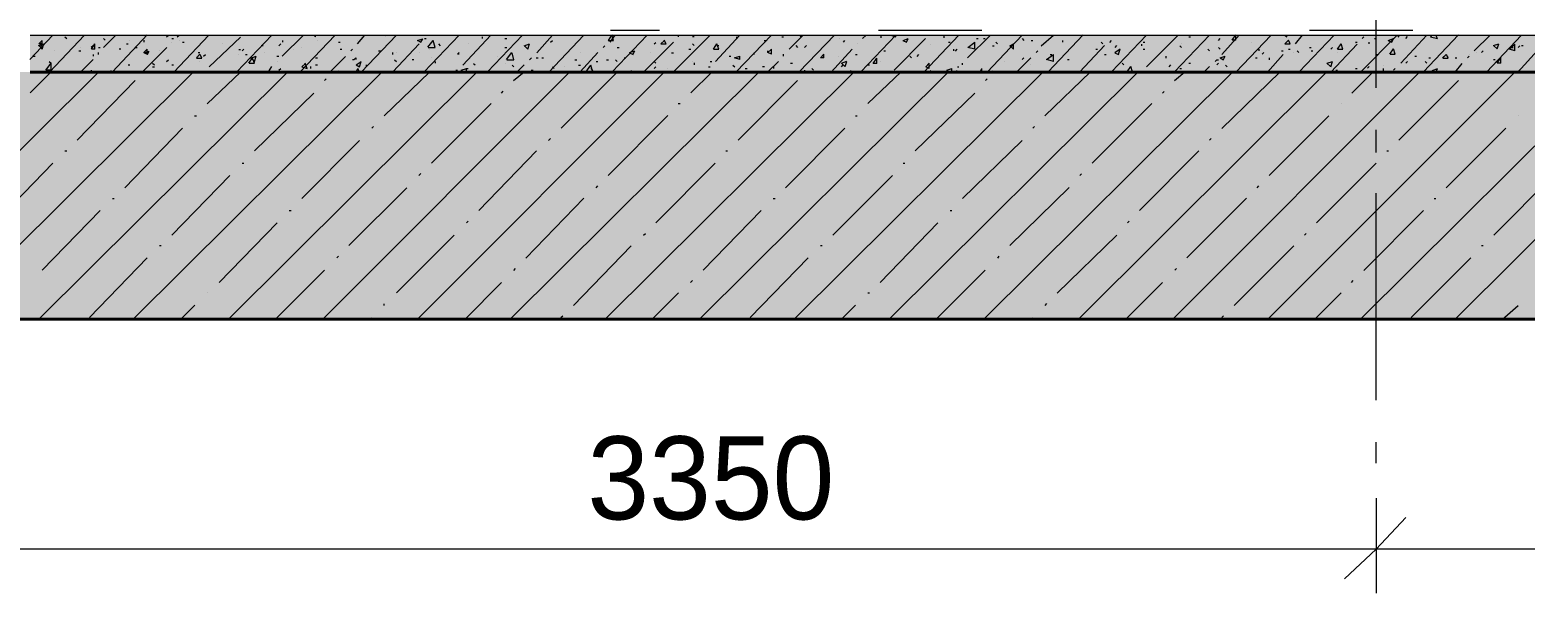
# Model space of a CAD drawing. Header units: millimetres. Extents: x -401725 to 250493, y 305116 to 802890.
# Drawn here: x -375108.935 to -375107.513, y 508964.98 to 508965.515 of the extents above; entities that cross this region are included whole.
import ezdxf

# ---------------------------------------------------------------- set-up
doc = ezdxf.new("R2010")
doc.units = ezdxf.units.MM
doc.layers.add('PDF _Геометрия', color=7, linetype='Continuous', true_color=0x1d1d1d)
doc.layers.add('PDF _Сплошная заливка', color=7, linetype='Continuous', true_color=0xffffff)
doc.layers.add('PDF _Текст', color=7, linetype='Continuous')

msp = doc.modelspace()

# ---------------------------------------------------------------- hatches: boundary and pattern name
at = {"layer": 'PDF _Сплошная заливка', "transparency": 33554559}
h = msp.add_hatch(color=256, dxfattribs=at)
h.paths.add_polyline_path([(-375105.6493, 508965.2415), (-375105.6493, 508965.4755), (-375109.4664, 508965.4755), (-375109.4664, 508965.2415)])
h.paths.add_polyline_path([(-375105.491, 508965.2415), (-375105.491, 508965.4755), (-375105.6293, 508965.4755), (-375105.6293, 508965.2415)])

# ---------------------------------------------------------------- linework, layer by layer
at = {"layer": 'PDF _Геометрия', "color": 7, "lineweight": 9}
for points in [[(-375107.6547, 508965.4605), (-375107.6547, 508965.657)], [(-375108.9346, 508965.5103), (-375105.7463, 508965.5103), (-375105.7463, 508965.5154)], [(-375108.9347, 508965.4754), (-375105.7463, 508965.4754)], [(-375107.6547, 508965.3988), (-375107.6547, 508965.4204)], [(-375107.6547, 508965.1638), (-375107.6547, 508965.3604)], [(-375107.6547, 508965.1037), (-375107.6547, 508965.1238)], [(-375107.6547, 508965.0705), (-375107.6547, 508965.0221), (-375109.0214, 508965.0221)], [(-375105.5797, 508965.0221), (-375107.6547, 508965.0221)], [(-375107.6547, 508965.0221), (-375107.6547, 508964.9804)]]:
    msp.add_lwpolyline(points, dxfattribs=at)
at = {"layer": 'PDF _Геометрия', "color": 253, "lineweight": 9, "true_color": 0xaeadac}
for points in [[(-375108.3829, 508965.5153), (-375108.3363, 508965.5153)], [(-375108.1279, 508965.5153), (-375108.0296, 508965.5153)], [(-375107.7181, 508965.5153), (-375107.6197, 508965.5153)]]:
    msp.add_lwpolyline(points, dxfattribs=at)
at = {"layer": 'PDF _Геометрия', "lineweight": 9}
for points in [[(-375108.9348, 508965.4872), (-375108.9131, 508965.5104)], [(-375108.9265, 508965.5006), (-375108.9215, 508965.5021)], [(-375108.9231, 508965.5021), (-375108.9264, 508965.5021), (-375108.9231, 508965.5055)], [(-375108.9264, 508965.5006), (-375108.9231, 508965.4972)], [(-375108.9248, 508965.5006), (-375108.9231, 508965.5006)], [(-375108.9232, 508965.4972), (-375108.9215, 508965.5021)], [(-375108.9231, 508965.5021), (-375108.9231, 508965.5055)], [(-375108.9163, 508965.4754), (-375108.8829, 508965.5103)], [(-375108.9015, 508965.5088), (-375108.8998, 508965.5072)], [(-375108.8865, 508965.4989), (-375108.8865, 508965.4989)], [(-375108.8765, 508965.4989), (-375108.8748, 508965.5006)], [(-375108.8732, 508965.4972), (-375108.8764, 508965.4972), (-375108.8732, 508965.5022)], [(-375108.8732, 508965.4972), (-375108.8732, 508965.5022)], [(-375108.8697, 508965.4988), (-375108.868, 508965.4988)], [(-375108.8648, 508965.5071), (-375108.8631, 508965.5056)], [(-375108.8647, 508965.4987), (-375108.853, 508965.5104)], [(-375108.8564, 508965.4756), (-375108.8232, 508965.5106)], [(-375108.8431, 508965.5022), (-375108.8414, 508965.5022)], [(-375108.8397, 508965.5055), (-375108.8397, 508965.5055)], [(-375108.8347, 508965.4987), (-375108.8329, 508965.4987)], [(-375108.828, 508965.4754), (-375108.8047, 508965.4988)], [(-375108.8264, 508965.5056), (-375108.8264, 508965.5038)], [(-375108.8048, 508965.5088), (-375108.8031, 508965.5105)], [(-375108.7999, 508965.5072), (-375108.7982, 508965.5072)], [(-375108.7998, 508965.5039), (-375108.7998, 508965.5039)], [(-375108.7981, 508965.4754), (-375108.7648, 508965.5105)], [(-375108.7947, 508965.5088), (-375108.793, 508965.5103)], [(-375108.793, 508965.5054), (-375108.793, 508965.5054)], [(-375108.7898, 508965.5038), (-375108.7881, 508965.5038)], [(-375108.7645, 508965.4804), (-375108.7346, 508965.5086)], [(-375108.7514, 508965.5022), (-375108.7514, 508965.5022)], [(-375108.738, 508965.4755), (-375108.7047, 508965.5105)], [(-375108.7149, 508965.5005), (-375108.7131, 508965.5005)], [(-375108.698, 508965.5004), (-375108.6963, 508965.5021)], [(-375108.6948, 508965.4905), (-375108.6748, 508965.5105)], [(-375108.6947, 508965.5054), (-375108.6947, 508965.5037)], [(-375108.678, 508965.4753), (-375108.6447, 508965.5104)], [(-375108.6765, 508965.4989), (-375108.6765, 508965.4989)], [(-375108.6649, 508965.5105), (-375108.6632, 508965.5088)], [(-375108.6632, 508965.5088), (-375108.6632, 508965.5105)], [(-375108.6615, 508965.5056), (-375108.6615, 508965.5056)], [(-375108.6415, 508965.5038), (-375108.6398, 508965.5038)], [(-375108.6232, 508965.5022), (-375108.6164, 508965.5105)], [(-375108.6229, 508965.5054), (-375108.6229, 508965.5054)], [(-375108.6197, 508965.4753), (-375108.5863, 508965.5104)], [(-375108.5963, 508965.5087), (-375108.5963, 508965.5087)], [(-375108.5897, 508965.4756), (-375108.5648, 508965.5023)], [(-375108.5665, 508965.5056), (-375108.5632, 508965.5039)], [(-375108.5663, 508965.5053), (-375108.5613, 508965.507)], [(-375108.563, 508965.5037), (-375108.5613, 508965.507)], [(-375108.5598, 508965.4755), (-375108.5265, 508965.5105)], [(-375108.5597, 508965.5072), (-375108.558, 508965.5072)], [(-375108.5565, 508965.499), (-375108.5515, 508965.5055)], [(-375108.5562, 508965.4986), (-375108.5496, 508965.4986)], [(-375108.5496, 508965.4986), (-375108.5513, 508965.5054)], [(-375108.5464, 508965.5021), (-375108.5447, 508965.5004)], [(-375108.5231, 508965.482), (-375108.4964, 508965.5105)], [(-375108.5181, 508965.5021), (-375108.5181, 508965.5021)], [(-375108.5048, 508965.5087), (-375108.5048, 508965.5072)], [(-375108.4998, 508965.4755), (-375108.4665, 508965.5105)], [(-375108.4831, 508965.5071), (-375108.4814, 508965.5071)], [(-375108.4831, 508965.4988), (-375108.4814, 508965.4988)], [(-375108.4648, 508965.5006), (-375108.4648, 508965.5006)], [(-375108.4647, 508965.5004), (-375108.4597, 508965.5021)], [(-375108.4646, 508965.5003), (-375108.4613, 508965.497)], [(-375108.4614, 508965.4971), (-375108.4597, 508965.5021)], [(-375108.4529, 508965.4937), (-375108.4379, 508965.5104)], [(-375108.4413, 508965.4754), (-375108.4081, 508965.5104)], [(-375108.4397, 508965.5038), (-375108.4379, 508965.5053)], [(-375108.3897, 508965.4986), (-375108.388, 508965.5004)], [(-375108.3849, 508965.5055), (-375108.3798, 508965.5055)], [(-375108.3847, 508965.5054), (-375108.3814, 508965.5105)], [(-375108.3832, 508965.5039), (-375108.3782, 508965.5105)], [(-375108.3798, 508965.5055), (-375108.3815, 508965.5106)], [(-375108.3813, 508965.4755), (-375108.348, 508965.5104)], [(-375108.3764, 508965.4987), (-375108.3746, 508965.4987)], [(-375108.3513, 508965.4754), (-375108.323, 508965.5038)], [(-375108.3413, 508965.5021), (-375108.3396, 508965.5036)], [(-375108.3349, 508965.5021), (-375108.3298, 508965.5021)], [(-375108.3348, 508965.5022), (-375108.3314, 508965.5055)], [(-375108.3298, 508965.5021), (-375108.3316, 508965.5056)], [(-375108.3229, 508965.4755), (-375108.288, 508965.5104)], [(-375108.3181, 508965.5088), (-375108.3181, 508965.5106)], [(-375108.3049, 508965.509), (-375108.3032, 508965.509)], [(-375108.3049, 508965.5023), (-375108.3032, 508965.5006)], [(-375108.2848, 508965.4972), (-375108.2815, 508965.5021)], [(-375108.283, 508965.4854), (-375108.2597, 508965.5105)], [(-375108.2798, 508965.4971), (-375108.2816, 508965.5022)], [(-375108.2816, 508965.5006), (-375108.2798, 508965.5006)], [(-375108.2631, 508965.4756), (-375108.2298, 508965.5105)], [(-375108.263, 508965.5087), (-375108.263, 508965.5071)], [(-375108.2365, 508965.5054), (-375108.2347, 508965.5054)], [(-375108.2199, 508965.5089), (-375108.2182, 508965.5089)], [(-375108.213, 508965.4972), (-375108.1997, 508965.5105)], [(-375108.2064, 508965.5006), (-375108.2049, 508965.4988)], [(-375108.2032, 508965.4755), (-375108.1698, 508965.5105)], [(-375108.2031, 508965.5104), (-375108.2013, 508965.5086)], [(-375108.2013, 508965.5086), (-375108.2013, 508965.5104)], [(-375108.1982, 508965.4988), (-375108.1964, 508965.5005)], [(-375108.1646, 508965.507), (-375108.1646, 508965.507)], [(-375108.1613, 508965.5039), (-375108.1598, 508965.5055)], [(-375108.1481, 508965.5022), (-375108.1481, 508965.5022)], [(-375108.1446, 508965.4755), (-375108.1114, 508965.5105)], [(-375108.143, 508965.5071), (-375108.1397, 508965.5104)], [(-375108.1263, 508965.5088), (-375108.1247, 508965.5088)], [(-375108.1163, 508965.5105), (-375108.1114, 508965.5088)], [(-375108.1163, 508965.5103), (-375108.1163, 508965.5103)], [(-375108.1131, 508965.4773), (-375108.0831, 508965.5072)], [(-375108.1114, 508965.5088), (-375108.1114, 508965.5105)], [(-375108.1047, 508965.5054), (-375108.1013, 508965.5038)], [(-375108.1046, 508965.5055), (-375108.0997, 508965.5071)], [(-375108.1013, 508965.5037), (-375108.0997, 508965.5071)], [(-375108.0847, 508965.4753), (-375108.0514, 508965.5104)], [(-375108.078, 508965.502), (-375108.078, 508965.502)], [(-375108.0663, 508965.5088), (-375108.0647, 508965.5088)], [(-375108.0614, 508965.5039), (-375108.0598, 508965.5039)], [(-375108.0432, 508965.4888), (-375108.0215, 508965.5105)], [(-375108.0364, 508965.4972), (-375108.0431, 508965.4988), (-375108.0364, 508965.5037)], [(-375108.0364, 508965.4972), (-375108.0364, 508965.5037)], [(-375108.0347, 508965.5072), (-375108.0332, 508965.5072)], [(-375108.028, 508965.5071), (-375108.0264, 508965.5071)], [(-375108.0247, 508965.4754), (-375107.9913, 508965.5104)], [(-375108.0195, 508965.5003), (-375108.0179, 508965.5003)], [(-375108.0163, 508965.5037), (-375108.0147, 508965.5021)], [(-375107.9997, 508965.4972), (-375108.0031, 508965.5004), (-375107.9997, 508965.5022)], [(-375107.9997, 508965.4972), (-375107.9997, 508965.5022)], [(-375107.9913, 508965.5071), (-375107.9897, 508965.5054)], [(-375107.9829, 508965.5053), (-375107.9813, 508965.5053)], [(-375107.9731, 508965.5004), (-375107.9614, 508965.5105)], [(-375107.9665, 508965.4756), (-375107.9332, 508965.5106)], [(-375107.953, 508965.5055), (-375107.953, 508965.5037)], [(-375107.9365, 508965.4755), (-375107.9131, 508965.5005)], [(-375107.9163, 508965.5037), (-375107.9147, 508965.5021)], [(-375107.9079, 508965.5036), (-375107.9063, 508965.5054)], [(-375107.9065, 508965.4755), (-375107.8731, 508965.5105)], [(-375107.903, 508965.4987), (-375107.9014, 508965.5005)], [(-375107.878, 508965.502), (-375107.878, 508965.5004)], [(-375107.8764, 508965.5037), (-375107.8748, 508965.5037)], [(-375107.873, 508965.4804), (-375107.843, 508965.5104)], [(-375107.8465, 508965.4755), (-375107.8131, 508965.5105)], [(-375107.8413, 508965.5004), (-375107.8397, 508965.4988)], [(-375107.8397, 508965.5022), (-375107.8397, 508965.5022)], [(-375107.8329, 508965.5087), (-375107.8313, 508965.5087)], [(-375107.8047, 508965.5055), (-375107.8031, 508965.5071)], [(-375107.8047, 508965.4987), (-375107.8031, 508965.4971)], [(-375107.8016, 508965.4922), (-375107.7849, 508965.5105)], [(-375107.7881, 508965.5056), (-375107.7915, 508965.5056), (-375107.7881, 508965.5106)], [(-375107.7881, 508965.5056), (-375107.7881, 508965.5106)], [(-375107.788, 508965.4754), (-375107.7547, 508965.5105)], [(-375107.7732, 508965.5039), (-375107.7732, 508965.5039)], [(-375107.7415, 508965.5022), (-375107.7381, 508965.5056)], [(-375107.7415, 508965.5022), (-375107.7365, 508965.5022)], [(-375107.7414, 508965.5104), (-375107.7398, 508965.5088)], [(-375107.7398, 508965.5088), (-375107.7398, 508965.5104)], [(-375107.7365, 508965.5022), (-375107.7381, 508965.5056)], [(-375107.7314, 508965.5022), (-375107.7248, 508965.5105)], [(-375107.728, 508965.4755), (-375107.6947, 508965.5104)], [(-375107.718, 508965.4988), (-375107.7164, 508965.4988)], [(-375107.6979, 508965.4753), (-375107.6729, 508965.5019)], [(-375107.6979, 508965.4971), (-375107.6963, 508965.4987)], [(-375107.6915, 508965.4972), (-375107.6881, 508965.5022)], [(-375107.6865, 508965.4972), (-375107.6881, 508965.5022)], [(-375107.6748, 508965.5022), (-375107.6748, 508965.5022)], [(-375107.6745, 508965.5037), (-375107.6729, 508965.5037)], [(-375107.6697, 508965.4754), (-375107.6346, 508965.5104)], [(-375107.668, 508965.5071), (-375107.6664, 508965.5088)], [(-375107.6615, 508965.5022), (-375107.6615, 508965.5038)], [(-375107.6563, 508965.5071), (-375107.6547, 508965.5071)], [(-375107.6432, 508965.5055), (-375107.6382, 508965.5071)], [(-375107.6432, 508965.5055), (-375107.6398, 508965.5039)], [(-375107.6398, 508965.5039), (-375107.6382, 508965.5071)], [(-375107.6346, 508965.5104), (-375107.633, 508965.5086)], [(-375107.6314, 508965.4837), (-375107.6064, 508965.5104)], [(-375107.6265, 508965.5072), (-375107.6248, 508965.509)], [(-375107.6098, 508965.4756), (-375107.5765, 508965.5106)], [(-375107.6031, 508965.5089), (-375107.6015, 508965.5105)], [(-375107.6029, 508965.5087), (-375107.5963, 508965.5071)], [(-375107.5963, 508965.5071), (-375107.5979, 508965.5103)], [(-375107.5614, 508965.4955), (-375107.5463, 508965.5104)], [(-375107.5498, 508965.4754), (-375107.5164, 508965.5105)], [(-375107.5432, 508965.5005), (-375107.5382, 508965.5023)], [(-375107.5432, 508965.5005), (-375107.5398, 508965.4973)], [(-375107.5398, 508965.4973), (-375107.5382, 508965.5023)], [(-375107.523, 508965.4954), (-375107.528, 508965.497), (-375107.523, 508965.502)], [(-375107.5262, 508965.4986), (-375107.5246, 508965.4986)], [(-375107.523, 508965.4954), (-375107.523, 508965.502)], [(-375107.5197, 508965.4988), (-375107.5181, 508965.5004)], [(-375107.5164, 508965.5006), (-375107.5148, 508965.5006)], [(-375108.9314, 508965.4904), (-375108.9297, 508965.4904)], [(-375108.9164, 508965.4854), (-375108.9147, 508965.4837)], [(-375108.9115, 508965.4956), (-375108.9115, 508965.4956)], [(-375108.8882, 508965.4954), (-375108.8865, 508965.4954)], [(-375108.8864, 508965.4756), (-375108.8748, 508965.4872)], [(-375108.8748, 508965.4922), (-375108.8748, 508965.4905)], [(-375108.8696, 508965.4921), (-375108.8696, 508965.4938)], [(-375108.8499, 508965.4973), (-375108.8482, 508965.4973)], [(-375108.8264, 508965.4938), (-375108.8232, 508965.4923), (-375108.8264, 508965.4938), (-375108.8232, 508965.4972)], [(-375108.8262, 508965.4936), (-375108.8213, 508965.4953)], [(-375108.8232, 508965.4923), (-375108.8232, 508965.4972)], [(-375108.823, 508965.4921), (-375108.8213, 508965.4953)], [(-375108.8115, 508965.4956), (-375108.8115, 508965.4956)], [(-375108.8048, 508965.4854), (-375108.8031, 508965.4871)], [(-375108.7764, 508965.4888), (-375108.7732, 508965.4923)], [(-375108.7764, 508965.4905), (-375108.7764, 508965.4905)], [(-375108.7763, 508965.4886), (-375108.7713, 508965.4886)], [(-375108.7749, 508965.4938), (-375108.7732, 508965.4938)], [(-375108.7732, 508965.4856), (-375108.7732, 508965.4856)], [(-375108.7713, 508965.4886), (-375108.773, 508965.4921)], [(-375108.7697, 508965.4905), (-375108.768, 508965.492)], [(-375108.7365, 508965.4923), (-375108.7365, 508965.4923)], [(-375108.7363, 508965.4969), (-375108.7346, 508965.4969)], [(-375108.7331, 508965.4955), (-375108.7313, 508965.497)], [(-375108.7298, 508965.4921), (-375108.7281, 508965.4921)], [(-375108.7265, 508965.4839), (-375108.7232, 508965.4889)], [(-375108.7247, 508965.4887), (-375108.7197, 508965.4904)], [(-375108.7246, 508965.4887), (-375108.7213, 508965.4854)], [(-375108.7213, 508965.4837), (-375108.723, 508965.4887)], [(-375108.7214, 508965.4854), (-375108.7197, 508965.4904)], [(-375108.7115, 508965.4938), (-375108.7115, 508965.4938)], [(-375108.6999, 508965.4906), (-375108.6982, 508965.4906)], [(-375108.6998, 508965.4855), (-375108.6998, 508965.4855)], [(-375108.6846, 508965.4971), (-375108.6846, 508965.4971)], [(-375108.6632, 508965.4889), (-375108.6615, 508965.4889)], [(-375108.6497, 508965.4753), (-375108.6346, 508965.4903)], [(-375108.6399, 508965.4972), (-375108.6382, 508965.4972)], [(-375108.6298, 508965.4956), (-375108.6281, 508965.4971)], [(-375108.6282, 508965.4872), (-375108.6265, 508965.4872)], [(-375108.6266, 508965.4872), (-375108.6248, 508965.489)], [(-375108.6248, 508965.489), (-375108.6248, 508965.4872)], [(-375108.6247, 508965.4822), (-375108.6197, 508965.4854)], [(-375108.6214, 508965.4804), (-375108.6197, 508965.4854)], [(-375108.6032, 508965.4956), (-375108.6015, 508965.4956)], [(-375108.5898, 508965.4922), (-375108.5898, 508965.4939)], [(-375108.588, 508965.4871), (-375108.5863, 508965.4853)], [(-375108.5863, 508965.4936), (-375108.5863, 508965.4936)], [(-375108.5714, 508965.4872), (-375108.5697, 508965.4872)], [(-375108.5648, 508965.4938), (-375108.5648, 508965.4938)], [(-375108.5548, 508965.4971), (-375108.5548, 508965.4971)], [(-375108.5531, 508965.4888), (-375108.5531, 508965.4888)], [(-375108.5496, 508965.4853), (-375108.5496, 508965.4837)], [(-375108.5265, 508965.4923), (-375108.5282, 508965.4923), (-375108.5265, 508965.4938)], [(-375108.4898, 508965.4905), (-375108.4898, 508965.4905)], [(-375108.4816, 508965.4872), (-375108.4765, 508965.494)], [(-375108.4812, 508965.487), (-375108.4746, 508965.487)], [(-375108.4746, 508965.487), (-375108.4764, 508965.4936)], [(-375108.4598, 508965.4871), (-375108.458, 508965.4888)], [(-375108.4533, 508965.489), (-375108.4515, 508965.489)], [(-375108.4481, 508965.4888), (-375108.4464, 508965.4888)], [(-375108.4166, 508965.4871), (-375108.4149, 508965.4871)], [(-375108.4115, 508965.4755), (-375108.3947, 508965.4938)], [(-375108.4113, 508965.4937), (-375108.4113, 508965.4937)], [(-375108.3965, 508965.4854), (-375108.3947, 508965.4854)], [(-375108.3864, 508965.4871), (-375108.3847, 508965.4871)], [(-375108.378, 508965.487), (-375108.3763, 508965.4854)], [(-375108.3699, 508965.4888), (-375108.3681, 508965.4888)], [(-375108.3648, 508965.4938), (-375108.3597, 508965.4955)], [(-375108.3646, 508965.4937), (-375108.3613, 508965.4921)], [(-375108.3614, 508965.492), (-375108.3597, 508965.4955)], [(-375108.3448, 508965.4938), (-375108.3448, 508965.4938)], [(-375108.3413, 508965.4853), (-375108.3396, 508965.4837)], [(-375108.3248, 508965.4937), (-375108.323, 508965.4937)], [(-375108.3082, 508965.4972), (-375108.3065, 508965.4972)], [(-375108.3048, 508965.4855), (-375108.3048, 508965.4855)], [(-375108.2881, 508965.4854), (-375108.2863, 508965.4854)], [(-375108.2849, 508965.4971), (-375108.2798, 508965.4971)], [(-375108.2699, 508965.4906), (-375108.2682, 508965.4906)], [(-375108.2597, 508965.4872), (-375108.2648, 508965.4888), (-375108.2597, 508965.4905)], [(-375108.2597, 508965.4872), (-375108.2597, 508965.4905)], [(-375108.2464, 508965.4937), (-375108.2464, 508965.4922)], [(-375108.2298, 508965.4923), (-375108.2332, 508965.4938), (-375108.2298, 508965.4972)], [(-375108.2331, 508965.4938), (-375108.2331, 508965.4956)], [(-375108.233, 508965.4755), (-375108.2231, 508965.4854)], [(-375108.2298, 508965.4923), (-375108.2298, 508965.4972)], [(-375108.2182, 508965.4905), (-375108.2182, 508965.4923)], [(-375108.1799, 508965.489), (-375108.1832, 508965.489), (-375108.1799, 508965.4923)], [(-375108.1799, 508965.489), (-375108.1799, 508965.4923)], [(-375108.173, 508965.4753), (-375108.153, 508965.4971)], [(-375108.1663, 508965.4904), (-375108.1663, 508965.4904)], [(-375108.163, 508965.4838), (-375108.1581, 508965.4856)], [(-375108.1597, 508965.4805), (-375108.1581, 508965.4855)], [(-375108.1497, 508965.4921), (-375108.1481, 508965.4921)], [(-375108.1296, 508965.4836), (-375108.1329, 508965.4836), (-375108.1296, 508965.4887)], [(-375108.1296, 508965.4836), (-375108.1296, 508965.4887)], [(-375108.1263, 508965.4854), (-375108.1263, 508965.4854)], [(-375108.123, 508965.4955), (-375108.1214, 508965.4955)], [(-375108.098, 508965.4904), (-375108.0965, 508965.4889)], [(-375108.0912, 508965.4903), (-375108.0897, 508965.4921)], [(-375108.0565, 508965.4972), (-375108.0565, 508965.4955)], [(-375108.0546, 508965.4953), (-375108.053, 508965.4971)], [(-375108.0082, 508965.4855), (-375108.0082, 508965.4855)], [(-375107.9964, 508965.4755), (-375107.9832, 508965.4889)], [(-375107.9913, 508965.4872), (-375107.9897, 508965.4888)], [(-375107.978, 508965.4938), (-375107.9764, 508965.4954)], [(-375107.9614, 508965.4854), (-375107.9682, 508965.4872), (-375107.9614, 508965.4921)], [(-375107.9647, 508965.4922), (-375107.9631, 508965.4922)], [(-375107.9614, 508965.4854), (-375107.9614, 508965.4921)], [(-375107.9481, 508965.4873), (-375107.9465, 508965.4873)], [(-375107.9212, 508965.4971), (-375107.9196, 508965.4971)], [(-375107.913, 508965.4921), (-375107.9115, 508965.4921)], [(-375107.9031, 508965.4939), (-375107.8981, 508965.4973)], [(-375107.9031, 508965.4937), (-375107.8998, 508965.4922)], [(-375107.8997, 508965.4921), (-375107.8981, 508965.4973)], [(-375107.8764, 508965.4972), (-375107.8748, 508965.4972)], [(-375107.8547, 508965.4905), (-375107.8547, 508965.4887)], [(-375107.8147, 508965.4972), (-375107.8131, 508965.4954)], [(-375107.8079, 508965.4855), (-375107.8063, 508965.4871)], [(-375107.8063, 508965.487), (-375107.8047, 508965.487)], [(-375107.8032, 508965.4889), (-375107.7998, 508965.4871)], [(-375107.8031, 508965.4889), (-375107.7982, 508965.4905)], [(-375107.7998, 508965.4873), (-375107.7982, 508965.4905)], [(-375107.7696, 508965.4888), (-375107.768, 508965.4888)], [(-375107.7664, 508965.4971), (-375107.7664, 508965.4954)], [(-375107.7631, 508965.4923), (-375107.7615, 508965.4939)], [(-375107.758, 508965.4754), (-375107.743, 508965.4921)], [(-375107.7563, 508965.4888), (-375107.7563, 508965.487)], [(-375107.7446, 508965.4955), (-375107.743, 508965.4955)], [(-375107.7381, 508965.4972), (-375107.7365, 508965.4972)], [(-375107.733, 508965.4937), (-375107.733, 508965.4937)], [(-375107.7297, 508965.4954), (-375107.7281, 508965.4938)], [(-375107.7164, 508965.4954), (-375107.7148, 508965.4954)], [(-375107.7013, 508965.4837), (-375107.6963, 508965.4853)], [(-375107.6979, 508965.4803), (-375107.6963, 508965.4853)], [(-375107.6915, 508965.4972), (-375107.6865, 508965.4972)], [(-375107.6914, 508965.4938), (-375107.6914, 508965.4938)], [(-375107.6547, 508965.4921), (-375107.6531, 508965.4921)], [(-375107.6416, 508965.4923), (-375107.6382, 508965.4973)], [(-375107.6415, 508965.4923), (-375107.6365, 508965.4923)], [(-375107.6365, 508965.4923), (-375107.6381, 508965.4973)], [(-375107.6265, 508965.4839), (-375107.6248, 508965.4855)], [(-375107.618, 508965.4904), (-375107.6164, 508965.4904)], [(-375107.608, 508965.4855), (-375107.6064, 508965.4837)], [(-375107.6047, 508965.4889), (-375107.6031, 508965.4889)], [(-375107.5916, 508965.489), (-375107.5882, 508965.4922)], [(-375107.5914, 508965.4888), (-375107.5898, 508965.4906)], [(-375107.5913, 508965.4887), (-375107.5863, 508965.4887)], [(-375107.5863, 508965.4887), (-375107.5879, 508965.4919)], [(-375107.5863, 508965.4903), (-375107.5863, 508965.4903)], [(-375107.5797, 508965.4889), (-375107.5781, 508965.4889)], [(-375107.568, 508965.4888), (-375107.5664, 508965.4904)], [(-375107.5664, 508965.4922), (-375107.5664, 508965.4922)], [(-375107.5596, 508965.4937), (-375107.5596, 508965.4937)], [(-375107.5547, 508965.4939), (-375107.5531, 508965.4955)], [(-375107.5431, 508965.4872), (-375107.5414, 508965.4872)], [(-375107.5363, 508965.4837), (-375107.5397, 508965.4837), (-375107.5363, 508965.4888)], [(-375107.5363, 508965.4837), (-375107.5363, 508965.4888)], [(-375107.5198, 508965.4756), (-375107.5015, 508965.4955)], [(-375109.1063, 508965.2403), (-375108.8696, 508965.4753)], [(-375109.0163, 508965.2404), (-375108.7797, 508965.4754)], [(-375108.9347, 508965.4555), (-375108.9147, 508965.4755)], [(-375108.9264, 508965.2405), (-375108.6898, 508965.4754)], [(-375108.9147, 508965.4771), (-375108.9197, 508965.4771), (-375108.9147, 508965.4837)], [(-375108.9147, 508965.4771), (-375108.9147, 508965.4837)], [(-375108.8764, 508965.4756), (-375108.8764, 508965.4771)], [(-375108.8579, 508965.477), (-375108.8579, 508965.4753)], [(-375108.8414, 508965.4822), (-375108.8397, 508965.4822)], [(-375108.8366, 508965.2406), (-375108.5999, 508965.4756)], [(-375108.8181, 508965.4838), (-375108.8164, 508965.4821)], [(-375108.8181, 508965.4803), (-375108.8164, 508965.4803)], [(-375108.7999, 508965.4823), (-375108.7982, 508965.4823)], [(-375108.7663, 508965.4453), (-375108.7346, 508965.4754)], [(-375108.7463, 508965.2403), (-375108.5097, 508965.4754)], [(-375108.7263, 508965.4837), (-375108.7213, 508965.4837)], [(-375108.708, 508965.4755), (-375108.7047, 508965.4805)], [(-375108.698, 508965.4771), (-375108.6963, 508965.4787)], [(-375108.6763, 508965.4804), (-375108.6713, 508965.4787)], [(-375108.6762, 508965.4803), (-375108.6729, 508965.4836)], [(-375108.6713, 508965.4787), (-375108.673, 508965.4837)], [(-375108.668, 508965.4805), (-375108.668, 508965.4788)], [(-375108.6632, 508965.4823), (-375108.6615, 508965.4823)], [(-375108.6565, 508965.2404), (-375108.4214, 508965.4755)], [(-375108.6414, 508965.4772), (-375108.6414, 508965.4772)], [(-375108.6247, 508965.4753), (-375108.6229, 508965.4788)], [(-375108.6246, 508965.4821), (-375108.6213, 508965.4804)], [(-375108.6213, 508965.4754), (-375108.623, 508965.4786)], [(-375108.6148, 508965.4805), (-375108.6148, 508965.4822)], [(-375108.5981, 508965.4339), (-375108.5548, 508965.4754)], [(-375108.5664, 508965.2405), (-375108.3314, 508965.4755)], [(-375108.5299, 508965.4771), (-375108.5281, 508965.4771)], [(-375108.5247, 508965.4771), (-375108.5197, 508965.4788)], [(-375108.5247, 508965.4771), (-375108.523, 508965.4754)], [(-375108.5198, 508965.4787), (-375108.5181, 508965.4787)], [(-375108.5197, 508965.4755), (-375108.5197, 508965.4788)], [(-375108.513, 508965.4836), (-375108.5113, 508965.4821)], [(-375108.483, 508965.4838), (-375108.483, 508965.4838)], [(-375108.4783, 508965.2405), (-375108.2415, 508965.4755)], [(-375108.4764, 508965.482), (-375108.4746, 508965.4803)], [(-375108.4749, 508965.4672), (-375108.4648, 508965.4755)], [(-375108.4714, 508965.4755), (-375108.4648, 508965.4821)], [(-375108.4582, 508965.4771), (-375108.4564, 508965.4771)], [(-375108.438, 508965.4804), (-375108.4363, 508965.4786)], [(-375108.4296, 508965.422), (-375108.3763, 508965.4753)], [(-375108.4263, 508965.4803), (-375108.4263, 508965.4803)], [(-375108.4131, 508965.482), (-375108.4113, 508965.482)], [(-375108.4063, 508965.4753), (-375108.4013, 508965.482)], [(-375108.3996, 508965.4754), (-375108.4014, 508965.482)], [(-375108.4014, 508965.4787), (-375108.3996, 508965.477)], [(-375108.388, 508965.2404), (-375108.1513, 508965.4754)], [(-375108.363, 508965.477), (-375108.363, 508965.4754)], [(-375108.3413, 508965.4787), (-375108.3396, 508965.4803)], [(-375108.3282, 508965.4788), (-375108.3282, 508965.4788)], [(-375108.3063, 508965.4555), (-375108.2864, 508965.4754)], [(-375108.3032, 508965.484), (-375108.3032, 508965.4822)], [(-375108.2981, 508965.2405), (-375108.0614, 508965.4755)], [(-375108.2897, 508965.4804), (-375108.288, 508965.4804)], [(-375108.2664, 508965.482), (-375108.2646, 508965.4804)], [(-375108.2547, 508965.4786), (-375108.2529, 508965.4786)], [(-375108.2381, 508965.4805), (-375108.2364, 508965.4805)], [(-375108.2279, 508965.4804), (-375108.2279, 508965.4786)], [(-375108.2115, 508965.4838), (-375108.2097, 508965.4838)], [(-375108.2082, 508965.2406), (-375107.9715, 508965.4755)], [(-375108.1981, 508965.4755), (-375108.1981, 508965.4771)], [(-375108.1912, 508965.4786), (-375108.1896, 508965.4771)], [(-375108.1631, 508965.4839), (-375108.1598, 508965.4805)], [(-375108.163, 508965.4804), (-375108.1614, 508965.4822)], [(-375108.1545, 508965.477), (-375108.153, 508965.4753)], [(-375108.1382, 508965.4456), (-375108.1065, 508965.4755)], [(-375108.138, 508965.4822), (-375108.1364, 508965.4822)], [(-375108.118, 508965.2404), (-375107.8813, 508965.4753)], [(-375108.0796, 508965.4787), (-375108.083, 508965.4804), (-375108.0796, 508965.4838)], [(-375108.0796, 508965.4787), (-375108.0796, 508965.4838)], [(-375108.0796, 508965.4754), (-375108.078, 508965.477)], [(-375108.0631, 508965.4772), (-375108.0582, 508965.4788)], [(-375108.063, 508965.4771), (-375108.0614, 508965.4755)], [(-375108.0582, 508965.4756), (-375108.0582, 508965.4788)], [(-375108.0546, 508965.4754), (-375108.053, 508965.477)], [(-375108.0529, 508965.4804), (-375108.0514, 508965.4804)], [(-375108.0481, 508965.4821), (-375108.0481, 508965.4839)], [(-375108.0312, 508965.4754), (-375108.0296, 508965.4788)], [(-375108.0296, 508965.4754), (-375108.0296, 508965.4788)], [(-375108.0281, 508965.2404), (-375107.7914, 508965.4754)], [(-375108.0198, 508965.4773), (-375108.0198, 508965.4773)], [(-375107.9832, 508965.4822), (-375107.9832, 508965.4822)], [(-375107.9698, 508965.4337), (-375107.9264, 508965.4755)], [(-375107.938, 508965.2404), (-375107.7015, 508965.4756)], [(-375107.8962, 508965.4837), (-375107.8946, 508965.4821)], [(-375107.8915, 508965.4755), (-375107.8881, 508965.4805)], [(-375107.8865, 508965.4755), (-375107.8881, 508965.4805)], [(-375107.8514, 508965.4804), (-375107.8498, 508965.4822)], [(-375107.8481, 508965.2406), (-375107.6132, 508965.4756)], [(-375107.8464, 508965.4672), (-375107.8365, 508965.4755)], [(-375107.8413, 508965.4788), (-375107.8397, 508965.4788)], [(-375107.8329, 508965.4837), (-375107.8313, 508965.4837)], [(-375107.8181, 508965.4755), (-375107.8131, 508965.4805)], [(-375107.8063, 508965.4821), (-375107.8047, 508965.4837)], [(-375107.8013, 508965.4219), (-375107.7463, 508965.4754)], [(-375107.7979, 508965.482), (-375107.7963, 508965.4803)], [(-375107.758, 508965.2404), (-375107.523, 508965.4754)], [(-375107.7016, 508965.4839), (-375107.6982, 508965.4805)], [(-375107.693, 508965.4772), (-375107.6914, 508965.4772)], [(-375107.678, 508965.4553), (-375107.658, 508965.4753)], [(-375107.6745, 508965.4787), (-375107.6729, 508965.4787)], [(-375107.6697, 508965.2405), (-375107.433, 508965.4755)], [(-375107.6631, 508965.479), (-375107.6615, 508965.4806)], [(-375107.6479, 508965.482), (-375107.6479, 508965.482)], [(-375107.6479, 508965.4788), (-375107.6479, 508965.477)], [(-375107.6381, 508965.4773), (-375107.6365, 508965.4789)], [(-375107.6015, 508965.4772), (-375107.5999, 508965.4756)], [(-375107.6013, 508965.477), (-375107.5963, 508965.4788)], [(-375107.5979, 508965.4754), (-375107.5963, 508965.4788)], [(-375107.5797, 508965.2405), (-375107.3431, 508965.4755)], [(-375107.5796, 508965.4754), (-375107.573, 508965.4836)], [(-375107.5197, 508965.4754), (-375107.5181, 508965.4771)], [(-375108.8899, 508965.4106), (-375108.8348, 508965.4672)], [(-375108.6548, 508965.4672), (-375108.6531, 508965.4689)], [(-375108.4864, 508965.4554), (-375108.4847, 508965.4571)], [(-375108.2615, 508965.4106), (-375108.2049, 508965.4673)], [(-375108.0263, 508965.4672), (-375108.0247, 508965.4688)], [(-375107.8579, 508965.4554), (-375107.8563, 508965.457)], [(-375107.6331, 508965.4106), (-375107.5765, 508965.4672)], [(-375108.7214, 508965.4006), (-375108.6648, 508965.4554)], [(-375108.5531, 508965.3888), (-375108.4963, 508965.4454)], [(-375108.3183, 508965.4455), (-375108.3165, 508965.4455)], [(-375108.093, 508965.4004), (-375108.0364, 508965.4554)], [(-375107.9246, 508965.3888), (-375107.868, 508965.4454)], [(-375107.6881, 508965.4456), (-375107.6881, 508965.4456)], [(-375108.7782, 508965.4338), (-375108.7764, 508965.4338)], [(-375108.3849, 508965.3772), (-375108.3282, 508965.434)], [(-375108.1497, 508965.4338), (-375108.1481, 508965.4338)], [(-375107.7566, 508965.3772), (-375107.6998, 508965.4338)], [(-375107.5197, 508965.4338), (-375107.5197, 508965.4338)], [(-375108.8447, 508965.3655), (-375108.7897, 508965.4222)], [(-375108.6097, 508965.422), (-375108.608, 508965.4238)], [(-375108.2165, 508965.3655), (-375108.1598, 508965.4222)], [(-375107.9812, 508965.422), (-375107.9796, 508965.4237)], [(-375107.5881, 508965.3655), (-375107.5314, 508965.4222)], [(-375108.9015, 508965.4005), (-375108.8998, 508965.4005)], [(-375108.6763, 508965.3554), (-375108.6213, 508965.4104)], [(-375108.5081, 508965.3439), (-375108.4532, 508965.4006)], [(-375108.4416, 508965.4105), (-375108.4398, 508965.4123)], [(-375108.2732, 508965.4005), (-375108.2714, 508965.4005)], [(-375108.048, 508965.3554), (-375107.9913, 508965.4104)], [(-375107.8798, 508965.3439), (-375107.8232, 508965.4006)], [(-375107.8131, 508965.4106), (-375107.8115, 508965.4122)], [(-375107.6447, 508965.4004), (-375107.643, 508965.4004)], [(-375108.9681, 508965.3321), (-375108.9131, 508965.3889)], [(-375108.7331, 508965.3888), (-375108.7313, 508965.3888)], [(-375108.3397, 508965.3322), (-375108.2831, 508965.3889)], [(-375108.1046, 508965.3888), (-375108.103, 508965.3888)], [(-375107.7114, 508965.3321), (-375107.6547, 508965.3888)], [(-375108.7997, 508965.3204), (-375108.7447, 508965.3771)], [(-375108.5649, 508965.3772), (-375108.5632, 508965.3789)], [(-375108.1713, 508965.3203), (-375108.1147, 508965.3771)], [(-375107.9364, 508965.3772), (-375107.9348, 508965.3788)], [(-375107.5429, 508965.3204), (-375107.4863, 508965.377)], [(-375108.6315, 508965.3106), (-375108.5765, 508965.3655)], [(-375108.3965, 508965.3654), (-375108.3947, 508965.3672)], [(-375108.0031, 508965.3105), (-375107.9465, 508965.3656)], [(-375107.768, 508965.3654), (-375107.7664, 508965.3672)], [(-375108.923, 508965.2871), (-375108.868, 508965.3438)], [(-375108.8564, 508965.3554), (-375108.8547, 508965.3554)], [(-375108.6882, 508965.3438), (-375108.6865, 508965.3438)], [(-375108.4631, 508965.2987), (-375108.4081, 508965.3555)], [(-375108.2946, 508965.2871), (-375108.2396, 508965.3437)], [(-375108.2281, 508965.3554), (-375108.2263, 508965.3554)], [(-375108.0597, 508965.3438), (-375108.0582, 508965.3438)], [(-375107.8347, 508965.2988), (-375107.7781, 508965.3555)], [(-375107.6664, 508965.287), (-375107.6096, 508965.3438)], [(-375107.5996, 508965.3554), (-375107.5979, 508965.3554)], [(-375108.7548, 508965.2755), (-375108.6998, 508965.3322)], [(-375108.5198, 508965.3322), (-375108.5181, 508965.3337)], [(-375108.1264, 508965.2755), (-375108.0715, 508965.3322)], [(-375107.8913, 508965.3322), (-375107.8897, 508965.3338)], [(-375108.5863, 508965.2655), (-375108.5314, 508965.3205)], [(-375108.3514, 508965.3203), (-375108.3496, 508965.3221)], [(-375107.9581, 508965.2654), (-375107.9014, 508965.3205)], [(-375107.7229, 508965.3204), (-375107.7213, 508965.322)], [(-375108.8116, 508965.3106), (-375108.8099, 508965.3106)], [(-375108.6431, 508965.2988), (-375108.6414, 508965.3005)], [(-375108.4179, 508965.2536), (-375108.363, 508965.3103)], [(-375108.1831, 508965.3106), (-375108.1815, 508965.3106)], [(-375108.0146, 508965.2987), (-375108.0131, 508965.3005)], [(-375107.7896, 508965.2536), (-375107.733, 508965.3103)], [(-375107.5547, 508965.3105), (-375107.5531, 508965.3105)], [(-375108.8782, 508965.2422), (-375108.8232, 508965.2989)], [(-375108.7013, 508965.2405), (-375108.6547, 508965.2871)], [(-375108.4747, 508965.287), (-375108.473, 508965.2888)], [(-375108.2499, 508965.2421), (-375108.1948, 508965.2988)], [(-375108.0731, 508965.2405), (-375108.0264, 508965.2871)], [(-375107.8462, 508965.2871), (-375107.8446, 508965.2887)], [(-375107.6215, 508965.2421), (-375107.5648, 508965.2988)], [(-375108.5214, 508965.2404), (-375108.4863, 508965.2754)], [(-375108.3066, 508965.2756), (-375108.3048, 508965.2772)], [(-375107.8929, 508965.2403), (-375107.8579, 508965.2753)], [(-375107.6781, 508965.2756), (-375107.6765, 508965.2772)], [(-375108.7664, 508965.2655), (-375108.7664, 508965.2655)], [(-375108.3431, 508965.2406), (-375108.3181, 508965.2656)], [(-375108.138, 508965.2655), (-375108.1364, 508965.2655)], [(-375107.7131, 508965.2405), (-375107.6881, 508965.2655)], [(-375108.7915, 508965.2404), (-375108.7781, 508965.2538)], [(-375108.598, 508965.2537), (-375108.598, 508965.2553)], [(-375108.4299, 508965.2423), (-375108.4282, 508965.2438)], [(-375108.1631, 508965.2405), (-375108.1497, 508965.2538)], [(-375107.9695, 508965.2536), (-375107.968, 508965.2554)], [(-375107.8014, 508965.2421), (-375107.7998, 508965.2439)], [(-375107.5348, 508965.2404), (-375107.5197, 508965.2537)], [(-375108.6114, 508965.2403), (-375108.6096, 508965.242)], [(-375107.9829, 508965.2404), (-375107.9813, 508965.242)]]:
    msp.add_lwpolyline(points, dxfattribs=at)
at = {"layer": 'PDF _Геометрия', "color": 7, "lineweight": 40}
for points in [[(-375105.7463, 508965.4754), (-375108.9346, 508965.4754)], [(-375109.4665, 508965.2406), (-375105.648, 508965.2406)]]:
    msp.add_lwpolyline(points, dxfattribs=at)
at = {"layer": 'PDF _Геометрия', "color": 7, "lineweight": 18}
for points in [[(-375107.6547, 508965.0222), (-375107.6265, 508965.0521)], [(-375107.6547, 508965.0221), (-375107.6848, 508964.9938)]]:
    msp.add_lwpolyline(points, dxfattribs=at)
at = {"layer": 'PDF _Сплошная заливка', "lineweight": 5, "transparency": 33554559}
msp.add_solid([(-375108.9347, 508965.5103), (-375105.7463, 508965.5103), (-375108.9347, 508965.4752), (-375105.7463, 508965.4752)], dxfattribs=at)

# ---------------------------------------------------------------- texts
at = {"layer": 'PDF _Текст', "insert": (-375108.4047, 508965.0893), "char_height": 0.07891, "attachment_point": 4, "style": ''}
msp.add_mtext('3350', dxfattribs=at)

doc.saveas('drawing.dxf')
